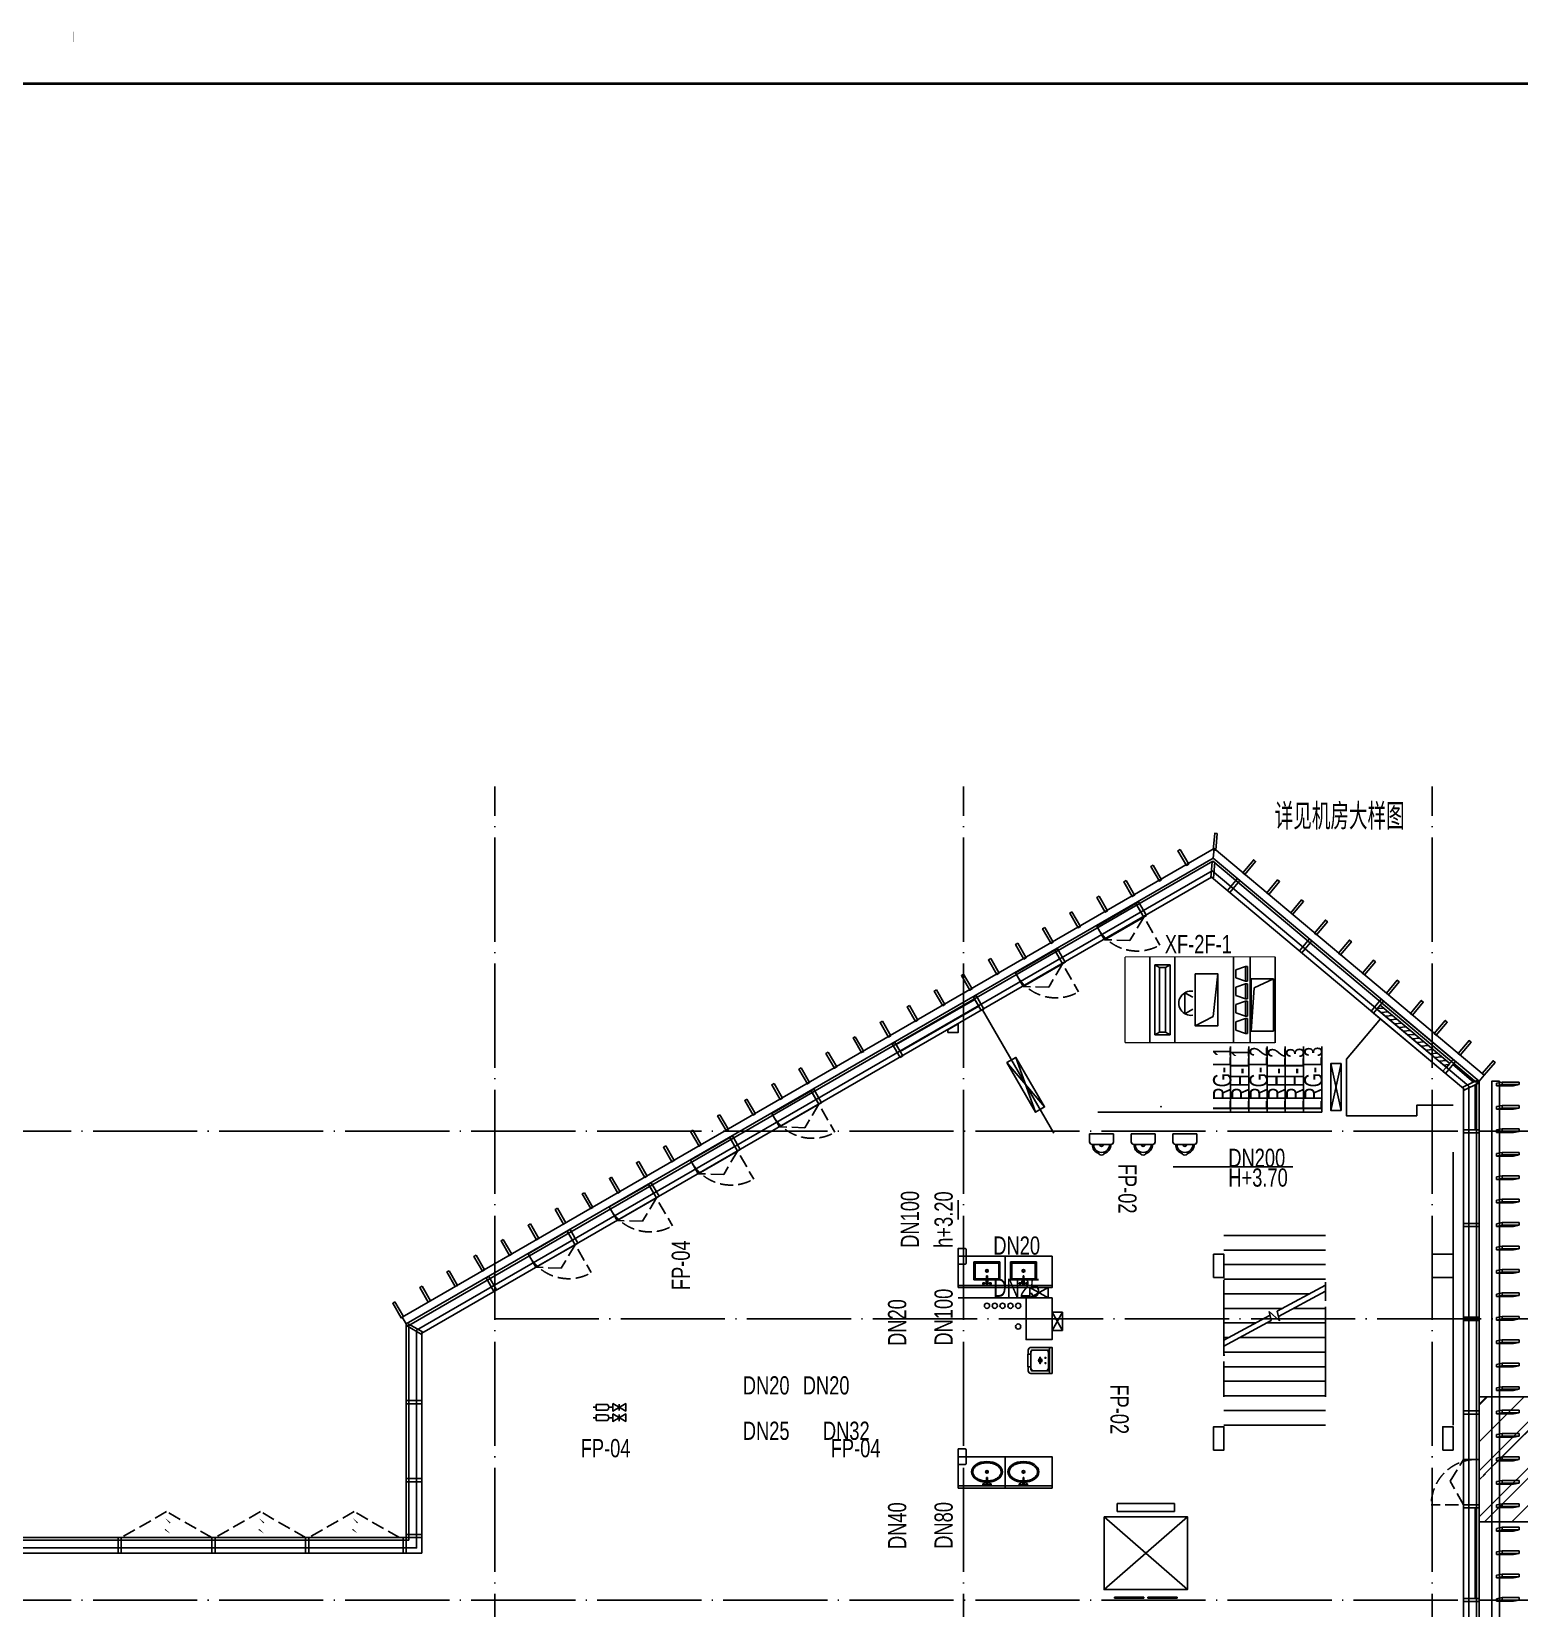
# Model space of a CAD drawing. Extents: x -777745 to 647905, y -207485 to 303235.
# Drawn here: x 478215 to 506781, y 71238 to 101517 of the extents above; entities that cross this region are included whole.
import ezdxf

# ---------------------------------------------------------------- set-up
doc = ezdxf.new("R2010")
doc.units = 0
doc.header["$LTSCALE"] = 1000
for name, pattern in [('13#楼幕墙$1$DASH', [0.35, 0.25, -0.1]), ('CENTER2', [1.125, 0.75, -0.125, 0.125, -0.125]), ('X-104 13#平面$0$DOTE', [2.4200000000000004, 2, -0.2, 0.02, -0.2])]:
    doc.linetypes.add(name, pattern=pattern)
doc.layers.get('0').update_dxf_attribs({"linetype": 'CONTINUOUS'})
for name, color, linetype in [('00-防烟分区', 4, 'CONTINUOUS'), ('13#楼幕墙$1$A-C_幕墙龙骨', 133, 'CONTINUOUS'), ('13#楼幕墙$1$A-C_玻璃幕墙', 140, 'CONTINUOUS'), ('13#楼幕墙$1$A-C_窗', 140, 'CONTINUOUS'), ('13#楼幕墙$1$A-TECH_结构', 21, 'CONTINUOUS'), ('13#楼幕墙$1$A-金属背板', 30, 'CONTINUOUS'), ('13#楼幕墙$1$D-铝板', 181, 'CONTINUOUS'), ('ACS_100', 2, 'CONTINUOUS'), ('ACS_空调机组', 2, 'CONTINUOUS'), ('DUCT-新风标注', 3, 'CONTINUOUS'), ('TEXT-空冷凝水', 7, 'CONTINUOUS'), ('VALVE-空冷热回水', 7, 'CONTINUOUS'), ('X-104 13#平面$0$A-C_玻璃幕墙', 140, 'CONTINUOUS'), ('X-104 13#平面$0$A-E_电梯', 171, 'CONTINUOUS'), ('X-104 13#平面$0$A-I_卫-洁具', 241, 'CONTINUOUS'), ('X-104 13#平面$0$A-SUR_保温', 222, 'CONTINUOUS'), ('X-104 13#平面$0$A-TECH_暖通', 6, 'CONTINUOUS'), ('X-104 13#平面$0$A-TECH_结构', 21, 'CONTINUOUS'), ('X-104 13#平面$0$A_AXIS-轴线', 36, 'X-104 13#平面$0$DOTE'), ('X-104 13#平面$0$A_STR-砌块墙', 121, 'CONTINUOUS'), ('X-104 13#平面$0$EH_玻璃', 156, 'CONTINUOUS'), ('X-104 13#平面$0$s-colu', 40, 'CONTINUOUS'), ('X-104 13#平面$0$VPIPE-中水', 122, 'X-104 13#平面$0$TG_Z'), ('X-104 13#平面$0$VPIPE-喷淋', 6, 'X-104 13#平面$0$TG_ZP'), ('X-104 13#平面$0$VPIPE-废水', 31, 'X-104 13#平面$0$TG_F'), ('X-104 13#平面$0$VPIPE-污水', 2, 'X-104 13#平面$0$TG_W'), ('X-104 13#平面$0$VPIPE-给水', 3, 'X-104 13#平面$0$TG_J'), ('X-104 13#平面$0$VPIPE-通气', 3, 'CONTINUOUS')]:
    doc.layers.add(name, color=color, linetype=linetype)
doc.styles.add('HZF', font='ROS', dxfattribs={"width": 0.75, "bigfont": 'JD'})
doc.styles.get("Standard").update_dxf_attribs({"font": 'ros.shx', "width": 0.8, "bigfont": 'jd.shx'})
doc.styles.add('X-104 13#平面$0$TG_LINETYPE', font='STXIHEI.TTF', dxfattribs={"width": 0.8, "height": 3})
doc.linetypes.add('X-104 13#平面$0$TG_F', pattern='A,2,-0.3,["F",X-104 13#平面$0$TG_LINETYPE,S=0.1,R=0,X=-0.23,Y=-0.15],0', length=2.3)
doc.linetypes.add('X-104 13#平面$0$TG_J', pattern='A,2,-0.3,["J",X-104 13#平面$0$TG_LINETYPE,S=0.1,R=0,X=-0.23,Y=-0.15],0', length=2.3)
doc.linetypes.add('X-104 13#平面$0$TG_W', pattern='A,2,-0.3,["W",X-104 13#平面$0$TG_LINETYPE,S=0.1,R=0,X=-0.28,Y=-0.15],0', length=2.3)
doc.linetypes.add('X-104 13#平面$0$TG_Z', pattern='A,2,-0.3,["Z",X-104 13#平面$0$TG_LINETYPE,S=0.1,R=0,X=-0.23,Y=-0.15],0', length=2.3)
doc.linetypes.add('X-104 13#平面$0$TG_ZP', pattern='A,5,-0.6,["ZP",X-104 13#平面$0$TG_LINETYPE,S=0.1,R=0,X=-0.52,Y=-0.15],0', length=5.6)

# ---------------------------------------------------------------- blocks, each defined once
blk = doc.blocks.new('图框-A1')
for points, const_width in [([(5.684341886080801e-13, 0), (841.0000000000002, 0), (841.0000000000002, 594), (5.684341886080801e-13, 594)], 0.05), ([(765.9999999999966, 584), (25.00000000000045, 584), (25.00000000000045, 10), (766.0000000000002, 10)], 0.5)]:
    blk.add_lwpolyline(points, close=True, dxfattribs=dict(const_width=const_width))
at = {"const_width": 0.05}
blk.add_lwpolyline([(420.5000000000005, 594), (420.5000000000005, 592)], dxfattribs=at)
blk = doc.blocks.new('X-104 13#平面$0$jhat')
for p, q in [((-395, -250.0000000000582), (-395, 249.9999999999418)), ((-395, 249.9999999999418), (-44.99999999994179, 249.9999999999418)), ((-219.9999999999418, 32.25599999987753), (-219.9999999999418, 5.03999999986263)), ((-124.8214514199644, 8.000000000058208), (11.68149024352897, 14.3899337601033)), ((-124.8214514199644, 7.999999999941792), (-124.8214514199644, -8.000000000058208)), ((-44.99999999994179, 249.9999999999418), (-44.99999999994179, 11.73657725605881)), ((11.68149024352897, 14.3899337601033), (11.68149024352897, -14.3899337601033)), ((-44.99999999994179, -250.0000000000582), (-395, -250.0000000000582)), ((-225.0399999999208, -1.164153218269348e-10), (-253.7679999999236, -1.164153218269348e-10)), ((-219.9999999999418, -5.040000000095461), (-219.9999999999418, -32.76000000012573)), ((-186.7359999999171, -1.164153218269348e-10), (-214.9599999999045, -1.164153218269348e-10)), ((-124.8214514199644, -8.000000000058208), (11.68149024352897, -14.3899337601033)), ((-44.99999999994179, -12.38077738613356), (-44.99999999994179, -250.0000000000582))]:
    blk.add_line(p, q)
at = {"color": 8}
blk.add_lwpolyline([(-69.99999999994179, -11.06304409715813), (-69.99999999994179, -225.0000000000582), (-370, -225.0000000000582), (-370, 224.9999999999418), (-69.99999999994179, 224.9999999999418), (-69.99999999994179, 10.56628493819153)], dxfattribs=at)
at = {"ltscale": 1000, "const_width": 0.8399999999999999}
blk.add_lwpolyline([(-219.5799999999581, 0.1399999998975545, 0.9999999999999999), (-220.4199999999255, 0.1399999998975545, 0.9999999999999999)], format="xyb", close=True, dxfattribs=at)
for points in [[(7.191454842337407, 81.35012003820157), (30, 81.35012003820157), (30, 51.35012003820157), (7.191454842337407, 51.35012003820157)], [(11.68149024352897, -21.35012003820157), (30, -21.35012003820157), (30, 21.35012003820157), (11.68149024352897, 21.35012003820157)], [(7.191454842337407, -81.35012003820157), (30, -81.35012003820157), (30, -51.35012003820157), (7.191454842337407, -51.35012003820157)]]:
    blk.add_lwpolyline(points, close=True)
blk.add_circle((-219.9999999999418, -1.164153218269348e-10), 25.2)
blk = doc.blocks.new('X-104 13#平面$0$A-toilet-F2$0$A-toilet-F3$0$xb')
for p, q in [((-228.5999999991618, 152.3999999994412), (-228.6000000010245, 9.313225746154785e-10)), ((-228.6000000010245, 9.313225746154785e-10), (228.6000000010245, -9.313225746154785e-10)), ((177.7999999998137, 203.2000000000698), (-177.7999999993481, 203.1999999994878)), ((228.6000000010245, -9.313225746154785e-10), (228.6000000005588, 152.3999999997905))]:
    blk.add_line(p, q)
for centre, radius, start, end in [((-6.349999998696148, 209.549999998766), 171.56755229355, 106.6068803142738, 182.1210963969083), ((-6.349999998696148, 209.549999998766), 146.16755229355, 87.87890362284142, 182.1210963969083), ((9.313225746154785e-10, 342.8999999993248), 63.50000000000001, 1.07073087239469, 178.9292691276053), ((6.350000001490116, 209.549999998766), 146.16755229355, 357.8789036030917, 92.12109637715858), ((6.350000001490116, 209.549999998766), 171.56755229355, 357.8789036030917, 73.39311968572625), ((-177.7999999993481, 152.3999999992084), 50.8, 90, 180), ((1.396983861923218e-09, 203.1999999987893), 38.1, 0, 180), ((177.8000000002794, 152.3999999997905), 50.8, 0, 90)]:
    blk.add_arc(centre, radius, start, end)
blk = doc.blocks.new('X-104 13#平面$0$2400x2100')
for p, q in [((650.0000000000728, 1849.999999999975), (650.0000000000728, 1700.000000000004)), ((1750.000000000007, 1849.999999999975), (650.0000000000728, 1849.999999999975)), ((1750.000000000007, 1700.000000000004), (1750.000000000007, 1849.999999999975)), ((400.0000000000364, 200.0000000000036), (2000.000000000036, 1600.000000000004)), ((400.0000000000364, 1600.000000000004), (2000.000000000036, 200.0000000000036)), ((650.0000000000728, 1700.000000000004), (1750.000000000007, 1700.000000000004))]:
    blk.add_line(p, q)
at = {"color": 0}
for p, q in [((600.0000000000364, 57.61848104284218), (600.0000000000364, 34.00902772785957)), ((1160.000000000618, 57.61848104284036), (600.0000000000364, 57.61848104284218)), ((1160.000000000618, 34.00902772785776), (600.0000000000364, 34.00902772785957)), ((1160.000000000618, 57.61848104284036), (1160.000000000618, 34.00902772785776)), ((1800.000000000036, 57.61848104284218), (1239.999999999454, 57.61848104284036)), ((1239.999999999454, 57.61848104284036), (1239.999999999454, 34.00902772785776)), ((1800.000000000036, 34.00902772785957), (1239.999999999454, 34.00902772785776)), ((1800.000000000036, 57.61848104284218), (1800.000000000036, 34.00902772785957))]:
    blk.add_line(p, q, dxfattribs=at)
blk.add_lwpolyline([(400.0000000000364, 1600.000000000004), (400.0000000000364, 200.0000000000036), (2000.000000000036, 200.0000000000036), (2000.000000000036, 1600.000000000004), (400.0000000000364, 1600.000000000004)], close=True)
blk = doc.blocks.new('13#楼幕墙$1$A$C2B4E24BF')
at = {"linetype": '13#楼幕墙$1$DASH'}
for points in [[(5.000000000021828, 50.00000000008004), (5.000000000021828, 920.0000000000509)], [(4.99999999969441, 300), (459.9999999998472, 556.983625253335), (874.9999999999854, 299.9999999999854)]]:
    blk.add_lwpolyline(points, dxfattribs=at)
blk.add_lwpolyline([(4.99999999969441, 7.275957614183426e-12), (875, -7.275957614183426e-12), (874.9999999999854, 299.9999999999854), (4.99999999969441, 299.9999999999927)], close=True)
blk.add_arc((5.000000000021828, 50.00000000005821), 869.9999999999782, 0, 90, dxfattribs=at)
blk = doc.blocks.new('13#楼幕墙$0$A$C62EA228A')
at = {"linetype": '13#楼幕墙$1$DASH'}
blk.add_lwpolyline([(10.00000000001455, -300.0000000000146), (-860, -796.5212315030949), (-1729.999999999985, -299.9999999999782)], dxfattribs=at)
at = {"layer": '13#楼幕墙$1$A-C_玻璃幕墙', "color": 1}
blk.add_lwpolyline([(-888.629784368859, -674.3626249181325, 0, 25.00000000000001, 0), (-792.3107997117913, -580.0067186209344, 0, 0, 0), (-890.495198409073, -456.4310357286467, 25.00000000000001, 0, 0), (-785.7256440597121, -374.3626249181507, 0, 0, 0)], format="xyseb", dxfattribs=at)
blk = doc.blocks.new('*U3602')
h = blk.add_hatch()
h.set_pattern_fill('ANSI31', color=256, scale=50)
h.set_pattern_definition([(45, (-56212.37598260483, 120006.798685315), (-56.1266007566822, 56.12660075668221), [])])
h.paths.add_polyline_path([(-1739.999999999972, 100), (-7.275957614183426e-12, 100), (-7.275957614183426e-12, 200.0000000000146), (-1739.999999999972, 200.0000000000146)])
for points in [[(-1739.999999999972, 0), (0, 0), (-7.275957614183426e-12, 300.0000000000146), (-1739.99999999998, 300.0000000000146)], [(-1739.999999999972, 100), (-7.275957614183426e-12, 100), (-7.275957614183426e-12, 200.0000000000146), (-1739.999999999972, 200.0000000000146)]]:
    blk.add_lwpolyline(points, close=True)
blk = doc.blocks.new('13#楼幕墙$1$llllei')
for p, q in [((325, 50), (0, 50)), ((0, 50), (0, 0)), ((0, 0), (325, 0)), ((325, 0), (325, 50))]:
    blk.add_line(p, q)
for points in [[(0, 50), (-105, 29)], [(-105, 29), (-105, -21)], [(0, 0), (-105, -21)], [(325, 0), (220, -21)], [(-105, -21), (220, -21)]]:
    blk.add_lwpolyline(points)
blk = doc.blocks.new('13#楼幕墙$1$eeeessew')
blk.add_lwpolyline([(49.99999999990541, -8.731149137020111e-11), (0, 2.91038304567337e-11), (6.257323548197746e-10, 325), (50.0000000006039, 324.9999999998399)], close=True)
blk = doc.blocks.new('13#楼幕墙$1$ccdididi')
blk.add_lwpolyline([(50.00000000001455, 324.9999999999491), (0, 324.9999999999345), (0, 0), (50, 0)], close=True)
blk = doc.blocks.new('13#楼幕墙$1$A$C7A413A1D')
blk.add_lwpolyline([(-70, -300.0000000000001), (-10, -300), (-10, 0), (-70, -1.13686837721616e-13)], close=True)
blk = doc.blocks.new('*U3609')
blk.add_lwpolyline([(1740.000000000158, 0), (0, 0), (0, 150), (1740.000000000158, 150)], close=True)
blk = doc.blocks.new('*U3604')
for points in [[(150.0005130732898, 150.2641038001748), (150.0005130732898, 200.2386218646861), (0.0005130732897669077, 200.2386218646861), (0.0005130732897669077, 0.2641038001238485), (150.0005130732898, 0.2641038001238485)], [(150.0005130732898, 0.2641038001747802), (200.0005130732898, 0.2641038001747802), (200.0005130732898, 150.2641038001748), (150.0005130732898, 150.2641038001748)]]:
    blk.add_lwpolyline(points)
blk = doc.blocks.new('13#楼幕墙')
at = {"layer": '13#楼幕墙$1$A-C_幕墙龙骨'}
for points in [[(53297.82995939969, 85268.0733222598), (53248.02328154563, 85272.46591160363), (53274.37881760857, 85571.30597872786), (53324.18549546263, 85566.91338938403)], [(38112.50880853619, 76548.2776694161), (38087.49119146366, 76504.9865752279), (37827.74462633444, 76655.0922776631), (37852.76224340698, 76698.3833718513)]]:
    blk.add_lwpolyline(points, close=True, dxfattribs=at)
at = {"layer": '13#楼幕墙$1$A-C_玻璃幕墙'}
for p, q in [((53293.20742207249, 85645.00747574437), (37799.99999999979, 76699.99999999991)), ((53287.88754627192, 85584.2010170999), (37849.99999999985, 76671.13248654053)), ((53271.92791887028, 85401.78164116651), (37999.99999999985, 76584.52994616209)), ((58199.99999999988, 81266.63817547553), (53271.92791887028, 85401.78164116651)), ((58349.99999999987, 81336.58432419883), (53287.88754627192, 85584.2010170999)), ((58399.99999999985, 81359.89970710652), (53293.20742207249, 85645.00747574437)), ((58199.99999999993, 61500.00000000006), (58199.99999999988, 81266.63817547553)), ((58349.99999999993, 61350.00000000006), (58349.99999999987, 81336.58432419877)), ((58399.99999999991, 61300.00000000006), (58399.99999999985, 81359.89970710652)), ((58789.99999999994, 80939.99999999997), (58789.99999999993, 81228.46194432724)), ((37799.99999999979, 76699.99999999991), (37799.99999999985, 72599.99999999991)), ((37849.99999999985, 76671.13248654053), (37849.99999999985, 72549.99999999991)), ((37999.99999999985, 76584.52994616209), (37999.99999999988, 72399.99999999991)), ((37999.99999999988, 72399.99999999991), (12439.8068321736, 72399.99999999997)), ((37849.99999999985, 72549.99999999991), (12484.9517080435, 72549.99999999997)), ((37799.99999999985, 72599.99999999991), (12500.00000000012, 72599.99999999997))]:
    blk.add_line(p, q, dxfattribs=at)
at = {"layer": '13#楼幕墙$1$A-TECH_结构'}
blk.add_lwpolyline([(4402.283722101345, 77599.99999999997), (-600.0000000001146, 77599.99999999997), (-600.0000000000582, 59999.99999999997), (21800.00000000001, 59999.99999999994), (21799.99999999999, 61599.99999999991), (58099.99999999993, 61600.00000000006), (58099.99999999987, 81220.00740966003), (53261.28816726917, 85280.16872387758), (38099.99999999985, 76526.79491924313), (38099.99999999985, 72299.99999999991), (12409.71024826031, 72299.99999999997), (4402.283722101213, 77600.00000000006)], dxfattribs=at)
at = {"layer": '13#楼幕墙$1$A-金属背板'}
for p, q in [((57892.41415264877, 81681.38222126303), (58292.9997948101, 81345.25095667056)), ((58319.99999999987, 81291.65339318424), (58319.99999999987, 80429.99999999997)), ((58319.99999999984, 73159.9723332603), (58319.99999999984, 71429.9723332602))]:
    blk.add_line(p, q, dxfattribs=at)
at = {"layer": '13#楼幕墙$1$D-铝板'}
for points in [[(37725.08619225933, 76829.9535375385), (53309.16704947412, 85827.42685167774), (53293.20742207248, 85645.00747574435), (37799.99999997837, 76700.00000003708)], [(58789.99999999993, 81359.89970710654), (58639.99999999992, 81359.89970710654), (58639.99999999992, 61199.99999999991), (58789.99999999993, 61049.99999999998), (58789.99999999993, 81359.89970710654)]]:
    blk.add_lwpolyline(points, close=True, dxfattribs=at)
blk.add_lwpolyline([(53309.16704947412, 85827.42685167774), (58496.4181414531, 81474.80637357416), (58399.99999999985, 81359.89970710654), (53293.20742207249, 85645.00747574437)], dxfattribs=at)
at = {"layer": '13#楼幕墙$1$A-C_幕墙龙骨'}
for p, rotation in [((53814.85706887575, 85207.2903444459), 319.9999999999213), ((51871.08256578998, 84808.6825363712), 29.95337307627282), ((50311.50494123541, 83909.95141251467), 29.95337307627282), ((55193.73706648988, 84050.27264701013), 319.9999999999213), ((48751.92731668084, 83011.22028865814), 29.95337307627282), ((56572.61706410401, 82893.25494957437), 319.9999999999213), ((47192.34969212627, 82112.4891648016), 29.95337307627282), ((57951.49706171814, 81736.23725213861), 319.9999999999213), ((45632.7720675717, 81213.75804094507), 29.95337307627282), ((58082.78676891589, 81256.11426047329), 115.488553916933), ((44073.19444301713, 80315.02691708854), 29.95337307627282), ((58099.99999999994, 80439.99999999997), 90), ((42513.61681846256, 79416.29579323201), 29.95337307627282), ((40954.03919390799, 78517.56466937548), 29.95337307627282), ((58099.99999999994, 78639.99999999997), 90), ((39394.46156935341, 77618.83354551895), 29.95337307627282), ((58099.99999999994, 76839.99999999997), 90), ((37799.99999999977, 75239.99999999991), 90), ((58099.99999999994, 75039.99999999997), 90), ((37799.99999999977, 73739.99999999991), 90), ((58099.99999999994, 73239.99999999997), 90), ((37799.99999999985, 72669.97451806448), 90), ((58099.99999999994, 71439.99999999997), 90)]:
    blk.add_blockref('13#楼幕墙$1$A$C7A413A1D', p, dxfattribs=dict(at, rotation=rotation))
for p in [(32339.99999999999, 72599.99999999991), (34140, 72599.99999999991), (35940.00000000001, 72599.99999999991), (37809.99999999977, 72599.99999999994)]:
    blk.add_blockref('13#楼幕墙$1$A$C7A413A1D', p, dxfattribs=at)
at = {"layer": '13#楼幕墙$1$A-C_幕墙龙骨', "xscale": -1}
blk.add_blockref('*U3604', (38000.00051307306, 72399.7358961998), dxfattribs=at)
at = {"layer": '13#楼幕墙$1$A-C_玻璃幕墙', "rotation": 29.95337307636578}
blk.add_blockref('*U3609', (47283.54438578213, 81934.20981133176), dxfattribs=at)
at = {"layer": '13#楼幕墙$1$A-C_窗'}
for name, p, rotation in [('13#楼幕墙$1$A$C2B4E24BF', (51814.76448493957, 84776.22835683502), 209.9533730763658), ('13#楼幕墙$1$A$C2B4E24BF', (50255.18686035478, 83877.49723303036), 209.9533730763658), ('*U3602', (56564.95716380962, 82899.68347414823), 140.0000000000023), ('13#楼幕墙$1$A$C2B4E24BF', (45576.45398669106, 81181.30386146076), 209.9533730763658), ('13#楼幕墙$1$A$C2B4E24BF', (44016.87636213504, 80282.57273760677), 209.9533730763658), ('13#楼幕墙$1$A$C2B4E24BF', (42457.29873757898, 79383.84161375283), 209.9533730763658), ('13#楼幕墙$1$A$C2B4E24BF', (40897.7211130215, 78485.11048990139), 209.9533730763658), ('13#楼幕墙$1$A$C2B4E24BF', (58400.00000000004, 73225.00000000028), 90)]:
    blk.add_blockref(name, p, dxfattribs=dict(at, rotation=rotation))
at = {"layer": '13#楼幕墙$1$A-C_窗', "xscale": -1, "rotation": 180}
for p in [(34059.99999999991, 72299.99999999991), (35859.99999999991, 72299.99999999991), (37659.99999999991, 72299.99999999985)]:
    blk.add_blockref('13#楼幕墙$0$A$C62EA228A', p, dxfattribs=at)
at = {"layer": '13#楼幕墙$1$D-铝板'}
for name, p, rotation in [('13#楼幕墙$1$ccdididi', (53294.49272793058, 85800.11936935515), 354.9766865497638), ('13#楼幕墙$1$ccdididi', (52779.58864093496, 85505.34724155464), 29.95337307636523), ('13#楼幕墙$1$ccdididi', (52259.72943275009, 85205.77020026911), 29.95337307636523), ('13#楼幕墙$1$eeeessew', (53861.48286566273, 85363.97885402036), 320.000000000001), ('13#楼幕墙$1$ccdididi', (51739.87022456521, 84906.19315898357), 29.95337307636523), ('13#楼幕墙$1$eeeessew', (54321.10953153411, 84978.30628820842), 320.000000000001), ('13#楼幕墙$1$ccdididi', (51220.01101638033, 84606.61611769804), 29.95337307636523), ('13#楼幕墙$1$eeeessew', (54780.73619740549, 84592.63372239648), 320.000000000001), ('13#楼幕墙$1$ccdididi', (50700.15180819546, 84307.0390764125), 29.95337307636523), ('13#楼幕墙$1$ccdididi', (50180.29260001058, 84007.46203512697), 29.95337307636523), ('13#楼幕墙$1$eeeessew', (55240.36286327687, 84206.96115658454), 320.000000000001), ('13#楼幕墙$1$ccdididi', (49660.4333918257, 83707.88499384144), 29.95337307636523), ('13#楼幕墙$1$eeeessew', (55699.98952914825, 83821.2885907726), 320.000000000001), ('13#楼幕墙$1$ccdididi', (49140.57418364083, 83408.3079525559), 29.95337307636523), ('13#楼幕墙$1$eeeessew', (56159.61619501963, 83435.61602496066), 320.000000000001), ('13#楼幕墙$1$ccdididi', (48620.71497545595, 83108.73091127037), 29.95337307636523), ('13#楼幕墙$1$eeeessew', (56619.242860891, 83049.94345914872), 320.000000000001), ('13#楼幕墙$1$ccdididi', (48100.85576727107, 82809.15386998483), 29.95337307636523), ('13#楼幕墙$1$ccdididi', (47580.9965590862, 82509.5768286993), 29.95337307636523), ('13#楼幕墙$1$eeeessew', (57078.86952676238, 82664.27089333678), 320.000000000001), ('13#楼幕墙$1$ccdididi', (47061.13735090132, 82209.99978741376), 29.95337307636523), ('13#楼幕墙$1$eeeessew', (57538.49619263376, 82278.59832752484), 320.000000000001), ('13#楼幕墙$1$ccdididi', (46541.27814271644, 81910.42274612823), 29.95337307636523), ('13#楼幕墙$1$eeeessew', (57998.12285850514, 81892.9257617129), 320.000000000001), ('13#楼幕墙$1$ccdididi', (46021.41893453157, 81610.8457048427), 29.95337307636523), ('13#楼幕墙$1$eeeessew', (58458.11591929702, 81506.94575405872), 320.000000000001), ('13#楼幕墙$1$ccdididi', (45501.55972634669, 81311.26866355716), 29.95337307636523), ('13#楼幕墙$1$ccdididi', (44981.70051816182, 81011.69162227162), 29.95337307636523), ('13#楼幕墙$1$ccdididi', (44461.84130997694, 80712.11458098609), 29.95337307636523), ('13#楼幕墙$1$ccdididi', (43941.98210179206, 80412.53753970056), 29.95337307636523), ('13#楼幕墙$1$ccdididi', (43422.12289360719, 80112.96049841502), 29.95337307636523), ('13#楼幕墙$1$ccdididi', (42902.26368542231, 79813.38345712949), 29.95337307636523), ('13#楼幕墙$1$ccdididi', (42382.40447723743, 79513.80641584395), 29.95337307636523), ('13#楼幕墙$1$ccdididi', (41862.54526905256, 79214.22937455842), 29.95337307636523), ('13#楼幕墙$1$ccdididi', (41342.68606086768, 78914.65233327288), 29.95337307636523), ('13#楼幕墙$1$ccdididi', (40822.8268526828, 78615.07529198735), 29.95337307636523), ('13#楼幕墙$1$ccdididi', (40302.96764449793, 78315.49825070181), 29.95337307636523), ('13#楼幕墙$1$ccdididi', (39783.10843631305, 78015.92120941628), 29.95337307636523), ('13#楼幕墙$1$ccdididi', (39263.24922812817, 77716.34416813074), 29.95337307636523), ('13#楼幕墙$1$ccdididi', (38743.3900199433, 77416.76712684521), 29.95337307636523), ('13#楼幕墙$1$ccdididi', (38223.53081175842, 77117.19008555968), 29.95337307636523), ('13#楼幕墙$1$ccdididi', (37703.67160357354, 76817.61304427414), 29.95337307636523)]:
    blk.add_blockref(name, p, dxfattribs=dict(at, rotation=rotation))
for p in [(58839.99999999993, 81295.99999999997), (58839.99999999993, 80845.99999999997), (58839.99999999993, 80395.99999999997), (58839.99999999993, 79945.99999999997), (58839.99999999993, 79495.99999999997), (58839.99999999993, 79045.99999999997), (58839.99999999993, 78595.99999999997), (58839.99999999993, 78145.99999999997), (58839.99999999993, 77695.99999999997), (58839.99999999993, 77245.99999999997), (58839.99999999993, 76795.99999999997), (58839.99999999993, 76345.99999999997), (58839.99999999993, 75895.99999999997), (58839.99999999993, 75445.99999999997), (58839.99999999993, 74995.99999999997), (58839.99999999993, 74545.99999999997), (58839.99999999993, 74095.99999999997), (58839.99999999993, 73645.99999999997), (58839.99999999993, 73195.99999999997), (58839.99999999993, 72745.99999999997), (58839.99999999993, 72295.99999999997), (58839.99999999993, 71845.99999999997), (58839.99999999993, 71395.99999999997)]:
    blk.add_blockref('13#楼幕墙$1$llllei', p, dxfattribs=at)
blk = doc.blocks.new('X-104 13#平面$0$轴网')
at = {"layer": 'X-104 13#平面$0$A_AXIS-轴线', "linetype": 'X-104 13#平面$0$DOTE'}
for p, q in [((39500, -7400.98603368341), (39500, 24620.25062679139)), ((48500, -7400.98603368341), (48500, 24620.25062679139)), ((57500, -7400.98603368341), (57500, 24620.25062679139)), ((60408.42140219617, 18000), (-2925.01551574981, 18000)), ((60408.42140219617, 9000), (-2925.01551574981, 9000))]:
    blk.add_line(p, q, dxfattribs=at)
blk = doc.blocks.new('X-104 13#平面$0$meae')
for p, q in [((-215.039999999979, 0), (-243.7679999999818, 0)), ((-210, 5.039999999979045), (-210, 32.76000000000931)), ((-176.7359999999753, 0), (-204.9599999999627, 0)), ((-99.54815868195146, 8), (21.68149024352897, 14.3899337600451)), ((-99.54815868195146, -7.999999999941792), (-99.54815868195146, 8)), ((21.68149024352897, -14.3899337601033), (21.68149024352897, 14.3899337600451)), ((-210, -32.25599999999395), (-210, -5.039999999979045)), ((-99.54815868195146, -8.000000000058208), (21.68149024352897, -14.3899337601033))]:
    blk.add_line(p, q)
at = {"const_width": 0.8399999999999999}
blk.add_lwpolyline([(-209.5800000000163, -0.1400000000139698, -0.9999999999999999), (-210.4199999999837, -0.1400000000139698, -0.9999999999999999)], format="xyb", close=True, dxfattribs=at)
for points in [[(17.19145484233741, 81.35012003820157), (40, 81.35012003820157), (39.99999999994179, 51.35012003820157), (17.1914548422792, 51.35012003820157)], [(21.68149024352897, 21.35012003820157), (40, 21.35012003820157), (40, -21.35012003820157), (21.68149024352897, -21.35012003820157)], [(17.19145484233741, -81.35012003820157), (40, -81.35012003820157), (39.99999999994179, -51.35012003820157), (17.1914548422792, -51.35012003820157)]]:
    blk.add_lwpolyline(points, close=True)
blk.add_circle((-210, 0), 25.2)
blk.add_ellipse((-210, 0), major_axis=(0, -296.8388870928175), ratio=0.6737661697857759)
at = {"color": 8}
blk.add_open_spline([(-210, -271.838887092832), (-201.6286662275088, -271.838887092832), (-193.2556980797672, -270.8834744876949), (-176.5567826171755, -267.0318226981908), (-168.2292954665609, -264.1331208487391), (-151.7464247078751, -256.3412992825033), (-143.592075161112, -251.4461166422116), (-127.6688291439204, -239.6628589069005), (-119.9016611408442, -232.7743547918508), (-105.0053654383519, -217.100718463771), (-97.87740360945463, -208.3160983382841), (-84.50442564953119, -189.0367220979533), (-78.25994529254967, -178.5426552897552), (-66.86596525227651, -156.1005802754662), (-61.71665413689334, -144.1531549534993), (-52.68240508378949, -119.1104159536771), (-48.79751711455174, -106.0155586157343), (-42.41598126577446, -79.01830609660828), (-39.91934085072717, -65.11628590768669), (-36.39207964838715, -36.86706837144447), (-35.3614577781409, -22.5202054088586), (-34.79793056182098, 6.244822261855006), (-35.26502483320655, 20.66266644134885), (-37.68259151588427, 49.19399507466005), (-39.63306519814068, 63.30715293157846), (-44.95700291811954, 90.86129060061648), (-48.33046480413759, 104.3019146881416), (-56.39392556494568, 130.1611448710319), (-61.0838973345235, 142.5793309712317), (-71.62818411248736, 166.0733063118532), (-77.48238030000357, 177.1485642623738), (-90.15903716551838, 197.6798496269621), (-96.98112566315103, 207.1352148510632), (-111.3602107425686, 224.2113378457143), (-118.9163064261083, 231.8314545630128), (-134.510733252624, 245.1036245926516), (-142.547481424408, 250.7556368449004), (-158.868371842138, 260.0530890176306), (-167.1509793659789, 263.6999722997425), (-183.7976203592261, 269.0257272459567), (-192.162095878215, 270.7072330619558), (-208.8995512870024, 272.153067119536), (-217.2755150526064, 271.9185741905239), (-234.0031495776493, 269.526916392555), (-242.3573442720808, 267.3679324407713), (-258.9526960913208, 261.0731867576833), (-267.1936322519905, 256.9349128940958), (-283.3781850557425, 246.65468100406), (-291.3201072766096, 240.5117016318836), (-306.6623222918133, 226.2813428560039), (-314.0611830068519, 218.1942343084957), (-328.0653621423407, 200.2301868745126), (-334.6699371464783, 190.353927289194), (-346.859358667396, 169.044026111078), (-352.4439172392595, 157.6110181525), (-362.4072642970132, 133.476927122334), (-366.7859668953461, 120.7763437553076), (-374.1964356524404, 94.43610308453208), (-377.2281845823745, 80.79684587812517), (-381.8495765395346, 52.93462008907227), (-383.4392193020904, 38.71199739631265), (-385.1273327118251, 10.0537408667733), (-385.225804392132, -4.381569712015335), (-383.9285565786413, -33.08909023553133), (-382.5328362500295, -47.36097819061251), (-378.2902226594742, -75.36972922243876), (-375.4433290168527, -89.10625087702647), (-368.3874579074909, -115.6863969620317), (-364.1784936326439, -128.529630749661), (-354.5335200406262, -152.9902308470919), (-349.097582319926, -164.6071133053629), (-337.1786070214584, -186.3198765731067), (-330.6958189697471, -196.415140855941), (-316.9037533847149, -214.843760280055), (-309.5951420506462, -223.1764269854757), (-294.4000191528467, -237.9131964488188), (-286.5148495539906, -244.3169298697612), (-270.41386736813, -255.1213227973203), (-262.1997869724291, -259.5227866767091), (-245.6385630253353, -266.3373192788567), (-237.2919559226721, -268.7527736420161), (-222.6272707111784, -271.2949484957498), (-216.3134306632564, -271.838887092832), (-210, -271.838887092832)], degree=3, knots=[0, 0, 0, 0, 0.1541728099079682, 0.1541728099079682, 0.3083456198159364, 0.3083456198159364, 0.4625184297239047, 0.4625184297239047, 0.6166912396318729, 0.6166912396318729, 0.7708640495398411, 0.7708640495398411, 0.9250368594478093, 0.9250368594478093, 1.079209669355778, 1.079209669355778, 1.233382479263746, 1.233382479263746, 1.387555289171714, 1.387555289171714, 1.541728099079682, 1.541728099079682, 1.69590090898765, 1.69590090898765, 1.850073718895619, 1.850073718895619, 2.004246528803587, 2.004246528803587, 2.158419338711555, 2.158419338711555, 2.312592148619523, 2.312592148619523, 2.466764958527492, 2.466764958527492, 2.62093776843546, 2.62093776843546, 2.775110578343428, 2.775110578343428, 2.929283388251396, 2.929283388251396, 3.083456198159364, 3.083456198159364, 3.237629008067333, 3.237629008067333, 3.391801817975301, 3.391801817975301, 3.545974627883269, 3.545974627883269, 3.700147437791237, 3.700147437791237, 3.854320247699206, 3.854320247699206, 4.008493057607174, 4.008493057607174, 4.162665867515142, 4.162665867515142, 4.31683867742311, 4.31683867742311, 4.471011487331078, 4.471011487331078, 4.625184297239047, 4.625184297239047, 4.779357107147015, 4.779357107147015, 4.933529917054983, 4.933529917054983, 5.087702726962951, 5.087702726962951, 5.24187553687092, 5.24187553687092, 5.396048346778888, 5.396048346778888, 5.550221156686856, 5.550221156686856, 5.704393966594824, 5.704393966594824, 5.858566776502792, 5.858566776502792, 6.012739586410761, 6.012739586410761, 6.166912396318729, 6.166912396318729, 6.283185307179586, 6.283185307179586, 6.283185307179586, 6.283185307179586], dxfattribs=at)
blk = doc.blocks.new('*U3560')
blk.add_lwpolyline([(200.000000000211, 0), (200.000000000211, 900.0000000002182), (0, 900.0000000002182), (0, 0), (200.000000000211, 0), (0, 900.0000000002182), (0, 0), (200.000000000211, 900.0000000002182)])
blk = doc.blocks.new('X-104 13#平面$0$hgfd')
at = {"color": 8}
for p, q in [((-38.49999971458601, 228.000000048185), (38.50000028541399, 227.9999999518077)), ((3.335953806526959e-07, 266.5000000000036), (2.372253220528364e-07, 189.5000000000036))]:
    blk.add_line(p, q, dxfattribs=at)
for points in [[(250, -3.504792402964085e-07), (-249.9999999999927, 3.504792402964085e-07), (-249.9999994917889, 406.0000003504792, -0.4142135623732199), (-199.9999994292011, 456.0000002878987), (-119.9999994292084, 456.0000001877597), (-119.9999994166865, 466.000000187767), (120.0000005833208, 465.9999998122548), (120.0000005708062, 455.9999998122548), (200.000000570777, 455.9999997121158, -0.414213562372991), (250.0000005081893, 405.9999996495353)], [(175.000000062566, 49.99999974339516), (-174.9999999374049, 50.00000025659756, -0.4142135623730927), (-199.9999999061183, 75.00000028789145), (-199.9999995230974, 381.0000002878987, -0.414213562373095), (-174.9999994917962, 406.0000002565976), (175.0000005082111, 405.9999997434024, -0.4142135623731322), (200.0000004769245, 380.9999997121085), (200.0000000938744, 74.99999971210127, -0.4142135623730573)], [(250, -3.504792402964085e-07), (-249.9999999999927, 3.504792402964085e-07), (-249.9999999686988, 25.00000035048652, -0.4142135623730971), (-224.9999999373977, 50.00000031918535), (225.0000000625878, 49.99999968082193, -0.4142135623730932), (250.0000000313012, 24.99999964952804)]]:
    blk.add_lwpolyline(points, format="xyb", close=True)
blk.add_lwpolyline([(120.0000005708062, 455.9999998122548), (200.000000570777, 455.9999997121158, -0.414213562373095), (250.0000005081893, 405.9999996495353), (250, -3.504792402964085e-07), (-249.9999999999927, 3.504792402964085e-07), (-249.9999994917889, 406.0000003504792, -0.4142135623730929), (-199.9999994292011, 456.0000002878987), (-119.9999994292084, 456.0000001877597)], format="xyb")
blk.add_lwpolyline([(150.0000000876389, 69.99999977469633), (-149.9999999123756, 70.00000022531094, -0.4142135623730976), (-199.9999998497879, 120.0000002878915), (-199.9999995543913, 356.0000002878842, -0.414213562373095), (-149.9999994918035, 406.0000002253037), (150.0000005081965, 405.9999997746963, -0.414213562373095), (200.0000004456087, 355.9999997121085), (200.0000001502194, 119.9999997121231, -0.4142135623731096)], format="xyb", close=True, dxfattribs=at)
blk.add_lwpolyline([(120.0000005082184, 405.9999998122476), (-119.9999994917889, 406.0000001877524), (-119.9999994166865, 466.000000187767), (120.0000005833208, 465.9999998122548)], close=True)
for centre, radius in [((-49.99999971457146, 228.0000000625914), 10), ((-49.99999983975431, 128.0000000625841), 10), ((2.854139893315732e-07, 228.0000000000036), 35), ((50.00000028542127, 227.9999999374159), 10), ((50.00000016025297, 127.9999999374159), 10)]:
    blk.add_circle(centre, radius)
blk.add_circle((2.854139893315732e-07, 228.0000000000036), 25, dxfattribs=at)
blk = doc.blocks.new('X-104 13#平面$0$A$C01FB6D00')
at = {"layer": 'X-104 13#平面$0$VPIPE-中水', "linetype": 'Continuous'}
blk.add_circle((600.0000000065556, 599.9999999996217), 50, dxfattribs=at)
at = {"layer": 'X-104 13#平面$0$VPIPE-喷淋', "linetype": 'Continuous'}
blk.add_circle((1050.000000006556, 199.9999999996217), 50, dxfattribs=at)
at = {"layer": 'X-104 13#平面$0$VPIPE-废水', "linetype": 'Continuous'}
blk.add_circle((750.0000000065556, 599.9999999996217), 50, dxfattribs=at)
at = {"layer": 'X-104 13#平面$0$VPIPE-污水', "linetype": 'Continuous'}
blk.add_circle((1050.000000006556, 599.9999999996217), 50, dxfattribs=at)
at = {"layer": 'X-104 13#平面$0$VPIPE-给水', "linetype": 'Continuous'}
blk.add_circle((450.0000000065556, 599.9999999996217), 50, dxfattribs=at)
at = {"layer": 'X-104 13#平面$0$VPIPE-通气', "linetype": 'Continuous'}
blk.add_circle((900.0000000065556, 599.9999999996217), 50, dxfattribs=at)
blk = doc.blocks.new('*U3559')
blk.add_lwpolyline([(200.0000000002051, 0), (200.0000000002051, 1100.000000000238), (0, 1100.000000000238), (0, 0), (200.0000000002051, 0), (0, 1100.000000000238), (0, 0), (200.0000000002051, 1100.000000000238)])
blk = doc.blocks.new('*U3561')
blk.add_lwpolyline([(200.000000000211, 0), (200.000000000211, 350.0000000002182), (0, 350.0000000002182), (0, 0), (200.000000000211, 0), (0, 350.0000000002182), (0, 0), (200.000000000211, 350.0000000002182)])
blk = doc.blocks.new('X-104 13#平面')
at = {"layer": 'X-104 13#平面$0$EH_玻璃'}
h = blk.add_hatch(dxfattribs=at)
h.set_pattern_fill('AR-RROOF', color=256, scale=600, angle=44.99999999999999)
h.set_pattern_definition([(44.99999999999999, (0, 0), (646.5784407169793, 1724.209175245277), [11430, -1524, 3810, -762]), (44.99999999999999, (447.2167548292441, 986.0321220933929), (-1255.439805725468, 177.8090711971695), [2286, -251.46, 4572, -571.5]), (44.99999999999999, (-188.585378542452, 727.4007458066014), (2440.833613706597, 3162.846205840555), [6096, -1066.8, 3048, -762])])
h.paths.add_polyline_path([(59999.99999999994, 75300.00000000001), (58399.99999999995, 75300.00000000001), (58399.99999999995, 72900.00000000001), (59999.99999999994, 72900.00000000001)])
at = {"color": 1}
for p, q in [((48400.00000000656, 77399.99999999977), (50200.00000000664, 77399.99999999977)), ((48400.00000000656, 77199.99999999977), (50200.00000000664, 77199.99999999977))]:
    blk.add_line(p, q, dxfattribs=at)
blk.add_lwpolyline([(48867.05855677749, 82731.31888181315), (50231.81776327759, 80363.03779655472)])
blk.add_lwpolyline([(48400.00000000652, 78705.14176293614), (48400.00000000652, 79076.59228368202)], dxfattribs=at)
for points in [[(49700.00000000668, 77199.99999999914), (50200.00000000647, 77199.99999999914), (50200.00000000647, 76399.99999999914), (49700.00000000668, 76399.99999999914)], [(49700.00000000668, 77199.99999999914), (50200.0000000067, 77199.99999999914), (50200.0000000067, 76399.99999999926), (49700.00000000668, 76399.99999999926)]]:
    blk.add_lwpolyline(points, close=True)
at = {"layer": 'X-104 13#平面$0$A-C_玻璃幕墙'}
blk.add_lwpolyline([(59999.99999999994, 75300.00000000001), (58399.99999999995, 75300.00000000001), (58399.99999999995, 72900.00000000001), (59999.99999999994, 72900.00000000001)], close=True, dxfattribs=at)
at = {"layer": 'X-104 13#平面$0$A-E_电梯'}
for p, q in [((57900.00123364184, 79999.99999999968), (57900.0012336419, 74760.00000000003)), ((53500.00000000653, 78400.00000000001), (55450.0000000065, 78400)), ((53500.00000000653, 78120.00000000001), (55450.00000000625, 78120.00000000001)), ((53500.0000000064, 77840.00000000003), (55450.00000000612, 77840.00000000003)), ((53500.00000000627, 77560.00000000004), (55450.00000000599, 77560.00000000004)), ((53500.00000000639, 76090.80825377055), (53500.00000000653, 77540)), ((53500.00000000614, 77280.00000000006), (55148.20424931412, 77280.00000000006)), ((54524.55276515113, 76943.54549050934), (55450.00000000638, 77442.81616230238)), ((54548.45097753345, 76842.81395055194), (55450.0000000064, 77329.19174622912)), ((55450.00000000618, 77142.81616230203), (55450.0000000065, 77499.99999999999)), ((53500.00000000601, 77000.00000000007), (54629.19674416896, 77000.00000000009)), ((54407.88382446497, 76766.97920352229), (54366.69488470334, 76940.59157523689)), ((54366.69488470334, 76940.59157523689), (54567.66513707281, 76761.82580597485)), ((54567.66513707281, 76761.82580597485), (54524.55276515113, 76943.54549050934)), ((54839.8107609896, 77000.0000000001), (55450.00000000622, 76999.99999999999)), ((55450.0000000065, 75300), (55450.00000000616, 77029.19174622897)), ((53500.00000000639, 76390.80825377075), (54383.98561208264, 76867.71074347968)), ((53500.00000000639, 76277.18383769746), (54407.88382446497, 76766.97920352229)), ((54110.18923902382, 76720.00000000012), (53500.00000000652, 76720.00000000012)), ((54320.80325584421, 76720.00000000012), (55450.00000000629, 76719.99999999999)), ((53591.18173387873, 76440.00000000016), (53500.00000000652, 76440.00000000016)), ((53801.79575069911, 76440.00000000015), (55450.00000000634, 76440)), ((53500.00000000653, 76160), (55450.0000000064, 76160.00000000025)), ((53500.00000000653, 76100), (53517.03780457204, 76100.00000000004)), ((55450.00000000653, 76159.99999999968), (55450.00000000653, 75300)), ((53500.00000000653, 75300), (53500.00000000638, 75977.1838376976)), ((53500.00000000653, 75880), (55450.00000000653, 75880)), ((53500.00000000653, 75600), (55450.00000000653, 75600)), ((53500.00000000653, 75320), (55450.0000000064, 75320.00000000025)), ((53500.00000000653, 75040), (55450.00000000653, 75040)), ((53500.00000000653, 74760), (55450.00000000653, 74760))]:
    blk.add_line(p, q, dxfattribs=at)
blk.add_lwpolyline([(57900.00123364748, 79999.99999999968), (57900.00123363625, 76140)], dxfattribs=at)
at = {"layer": 'X-104 13#平面$0$A-I_卫-洁具', "ltscale": 0.1}
for p, q in [((49300.00000000654, 77399.99999999965), (49300.00000000654, 77999.99999999985)), ((49300.00000000648, 74149.99999999972), (49300.00000000648, 73549.99999999972))]:
    blk.add_line(p, q, dxfattribs=at)
for points in [[(48400.0000000065, 77849.99999999983), (48400.0000000065, 78149.99999999983), (48530.0000000065, 78149.99999999983, -0.414213562373095), (48550.0000000065, 78129.99999999983), (48550.0000000065, 77869.99999999983, -0.414213562373095), (48530.0000000065, 77849.99999999983)], [(48400.00000000639, 73999.99999999967), (48400.00000000639, 74299.99999999967), (48530.00000000639, 74299.99999999967, -0.414213562373095), (48550.00000000639, 74279.99999999967), (48550.00000000639, 74019.99999999967, -0.414213562373095), (48530.00000000639, 73999.99999999967)]]:
    blk.add_lwpolyline(points, format="xyb", close=True, dxfattribs=at)
for points in [[(48400.0000000065, 77399.99999999983), (50200.00000000642, 77399.99999999978), (50200.00000000659, 77999.9999999999), (48400.0000000065, 77999.99999999983)], [(48400.0000000065, 77399.99999999983), (50200.00000000673, 77399.99999999948), (50200.00000000673, 77439.99999999948), (48400.0000000065, 77439.99999999983)], [(48400.00000000639, 73549.99999999967), (50200.0000000064, 73549.99999999967), (50200.00000000658, 74149.99999999978), (48400.00000000639, 74149.99999999967)], [(48400.00000000681, 73549.99999999949), (50200.00000000704, 73549.99999999914), (50200.00000000704, 73589.99999999914), (48400.00000000681, 73589.99999999949)]]:
    blk.add_lwpolyline(points, close=True, dxfattribs=at)
at = {"layer": 'X-104 13#平面$0$A-SUR_保温'}
blk.add_lwpolyline([(57900.00000000652, 80899.99999999968), (57200.00000000652, 80899.99999999968), (57200.00000000652, 80699.99999999968), (55850.00000000639, 80699.99999999939), (55850.00000000661, 81783.15765506892), (56502.34789209679, 82560.59559908921)], dxfattribs=at)
at = {"layer": 'X-104 13#平面$0$A-TECH_结构'}
blk.add_lwpolyline([(58099.99999999994, 61600), (58099.99999999987, 81220.00740966003), (53261.28816726917, 85280.16872387758), (38099.99999999985, 76526.79491924313), (38099.99999999994, 72300), (12409.71024826038, 72299.99999999993), (4402.283722101213, 77600.00000000006), (-600.0000000000628, 77600), (-600.0000000000618, 60000), (21799.99999999995, 60000), (21799.99999999994, 61600)], close=True, dxfattribs=at)
at = {"layer": 'X-104 13#平面$0$A_AXIS-轴线', "linetype": 'X-104 13#平面$0$DOTE'}
blk.add_line((39500, 76800.00000000007), (60408.42140219617, 76800.00000000009), dxfattribs=at)
at = {"layer": 'X-104 13#平面$0$A_STR-砌块墙'}
blk.add_lwpolyline([(48400.00000000652, 82462.16904589885), (48200.00000000652, 82346.91590175184), (48200.00000000652, 82300), (48400.00000000652, 82300), (48400.00000000652, 82462.16904589885)], dxfattribs=at)
at = {"layer": 'X-104 13#平面$0$s-colu'}
for points in [[(53300.00000000061, 77590.00000133569), (53300.00000000061, 78040.00000133569), (53500.00000000061, 78040.00000133569), (53500.00000000061, 77590.00000133569)], [(57500.00123364187, 78040.00000133569), (57900.00123364187, 78040.00000133569), (57900.00123364187, 77590.00000133569), (57500.00123364187, 77590.00000133569)], [(53300.22325668504, 74278.00713368616), (53300.22325668504, 74728.00713368616), (53500.22325668504, 74728.00713368616), (53500.22325668504, 74278.00713368616)], [(57700.00123364344, 74278.00713368616), (57700.00123364344, 74728.00713368616), (57900.00123364344, 74728.00713368616), (57900.00123364344, 74278.00713368616)]]:
    blk.add_lwpolyline(points, close=True, dxfattribs=at)
at = {"xscale": 100, "yscale": 100, "zscale": 100}
blk.add_blockref('图框-A1', (-10634.52120541848, 42114.76699672837), dxfattribs=at)
for name, p in [('X-104 13#平面$0$轴网', (0, 62400)), ('X-104 13#平面$0$A$C01FB6D00', (48500, 76450.00000000007))]:
    blk.add_blockref(name, p)
at = {"layer": 'X-104 13#平面$0$A-E_电梯'}
blk.add_blockref('X-104 13#平面$0$2400x2100', (50800.00000000647, 71399.9999999997), dxfattribs=at)
at = {"layer": 'X-104 13#平面$0$A-I_卫-洁具', "ltscale": 0.1}
for name, p, rotation in [('X-104 13#平面$0$A-toilet-F2$0$A-toilet-F3$0$xb', (51150.00000000652, 80350.00000001118), 180), ('X-104 13#平面$0$A-toilet-F2$0$A-toilet-F3$0$xb', (51950.00000000652, 80349.99999999987), 180), ('X-104 13#平面$0$A-toilet-F2$0$A-toilet-F3$0$xb', (52750.00000000652, 80350.00000001118), 180), ('X-104 13#平面$0$jhat', (48950.00000000654, 77499.99999999997), 270), ('X-104 13#平面$0$jhat', (49650.00000000654, 77500.00000000003), 270), ('X-104 13#平面$0$hgfd', (50199.99999962845, 76000), 89.9999999936968), ('X-104 13#平面$0$meae', (48950.00000000642, 73649.99999999984), 270), ('X-104 13#平面$0$meae', (49650.00000000642, 73649.99999999984), 270)]:
    blk.add_blockref(name, p, dxfattribs=dict(at, rotation=rotation))
at = {"layer": 'X-104 13#平面$0$A-TECH_暖通'}
for name, p, rotation in [('*U3559', (49884.15932981172, 80766.94728528139), 29.99999999999955), ('*U3561', (49775.00000000619, 77399.99999999955), 270), ('*U3561', (50400.00000000663, 76924.9999999992), 180)]:
    blk.add_blockref(name, p, dxfattribs=dict(at, rotation=rotation))
blk.add_blockref('*U3560', (55550.00000000641, 80799.99999999971), dxfattribs=at)
at = {"layer": 'X-104 13#平面$0$A-TECH_结构'}
blk.add_blockref('13#楼幕墙', (0, 0), dxfattribs=at)
blk = doc.blocks.new('$VALVE$00000777')
for p, q in [((-150, 350), (-150, 850)), ((-150, 850), (150, 850)), ((0, 850), (0, 1000)), ((150, 850), (150, 350)), ((0, 200), (0, 0))]:
    blk.add_line(p, q)
blk.add_arc((0, 350), 150, 180, 0)
at = {"width": 0.8, "flags": 9}
for tag in ['YSIZE', 'YSIZE', 'XSIZE', 'XSIZE']:
    blk.add_attdef(tag, (0, 0), '', height=0.5, dxfattribs=at)
blk = doc.blocks.new('$VALVE$00000296')
for points in [[(-125, 72.16878364870354), (-125, -72.16878364870354), (125, 72.16878364870354), (125, -72.16878364870354), (-125, 72.16878364870354)], [(0, 60.22559497023212), (0, -63.5535608260252)]]:
    blk.add_lwpolyline(points)
for p in [(-125, 0), (125, 0)]:
    blk.add_point(p)
blk = doc.blocks.new('xf-100')
at = {"layer": 'ACS_100'}
for p, q in [((1920, 1649.999999999971), (1920, -2.91038304567337e-11)), ((2400, 1650), (2400, 0))]:
    blk.add_line(p, q, dxfattribs=at)
blk.add_lwpolyline([(0, 1650), (0, 0)], dxfattribs=at)
at = {"layer": 'ACS_空调机组', "color": 2}
for p, q in [((480, 0), (480, 1650)), ((480, 0), (480, 1650)), ((800, 0), (800, 1650))]:
    blk.add_line(p, q, dxfattribs=at)
at = {"layer": 'ACS_空调机组', "color": 8}
for p, q in [((460, 1425), (398.6718666241504, 594.2095872797072)), ((530, 1186.933446603449), (530, 1471.432224630727)), ((530, 1471.432224630727), (568, 1471.432224630727)), ((568, 1186.933446603449), (568, 1471.432224630727)), ((750, 1408.298825737264), (568, 1471.432224630727)), ((568, 1186.933446603449), (750, 1250.066845496942)), ((750, 1250.066845496942), (750, 1408.298825737264)), ((1530, 1325), (1188.806200454012, 1145.928331754636)), ((2099.394952893257, 1444.957688778639), (2015.204194009304, 1494.845371752977)), ((2304.795805990696, 1494.845371752977), (2015.204194009304, 1494.845371752977)), ((2015.204194009304, 1494.845371752977), (2015.204194009304, 155.1546282470226)), ((2220.605047106743, 1444.957688778639), (2099.394952893257, 1444.957688778639)), ((2099.394952893257, 1444.957688778639), (2099.394952893257, 205.0423112213612)), ((2220.605047106743, 1444.957688778639), (2304.795805990696, 1494.845371752977)), ((2220.605047106743, 205.0423112213612), (2220.605047106743, 1444.957688778639)), ((2304.795805990696, 155.1546282470226), (2304.795805990696, 1494.845371752977)), ((530, 1186.933446603449), (568, 1186.933446603449)), ((530, 1137.365221192886), (568, 1137.365221192886)), ((530, 852.8664431089419), (530, 1137.365221192886)), ((750, 1074.231822242786), (568, 1137.365221192886)), ((568, 852.8664431089419), (568, 1137.365221192886)), ((568, 852.8664431089419), (750, 915.9998420590418)), ((750, 915.9998420590418), (750, 1074.231822242786)), ((1188.806200454012, 1145.928331754636), (1100, 325)), ((1580, 1007.52119282409), (1729.254327023402, 1093.693218722939)), ((1729.254327023402, 1093.693218722939), (1729.254327023402, 689.2549163848162)), ((530, 852.8664431089419), (568, 852.8664431089419)), ((530, 518.799439671071), (530, 803.2982176983496)), ((530, 803.2982176983496), (568, 803.2982176983496)), ((568, 518.799439671071), (568, 803.2982176983496)), ((750, 740.1648188048857), (568, 803.2982176983496)), ((750, 581.9328385645349), (750, 740.1648188048857)), ((1580, 775.4269422582292), (1729.254327023402, 689.2549163848162)), ((398.6718666241504, 594.2095872797072), (30, 425)), ((530, 518.799439671071), (568, 518.799439671071)), ((530, 469.2312142604787), (568, 469.2312142604787)), ((530, 184.7324361765641), (530, 469.2312142604787)), ((568, 518.799439671071), (750, 581.9328385645349)), ((750, 406.0978153103788), (568, 469.2312142604787)), ((568, 184.7324361765641), (568, 469.2312142604787)), ((750, 247.865835126664), (750, 406.0978153103788)), ((530, 184.7324361765641), (568, 184.7324361765641)), ((568, 184.7324361765641), (750, 247.865835126664)), ((2015.204194009304, 155.1546282470226), (2099.394952893257, 205.0423112213612)), ((2015.204194009304, 155.1546282470226), (2304.795805990696, 155.1546282470226)), ((2099.394952893257, 205.0423112213612), (2220.605047106743, 205.0423112213612)), ((2304.795805990696, 155.1546282470226), (2220.605047106743, 205.0423112213612))]:
    blk.add_line(p, q, dxfattribs=at)
at = {"layer": 'ACS_空调机组', "color": 2, "const_width": 25}
for points in [[(0, 0), (0, 1650)], [(0, 1650), (2880, 1650)], [(800, 0), (800, 1650)], [(2880, 0), (2880, 1650)], [(2880, 0), (0, 0)]]:
    blk.add_lwpolyline(points, dxfattribs=at)
at = {"layer": 'ACS_空调机组', "color": 8}
for points in [[(30, 1425), (30, 425), (460, 425), (460, 1425)], [(1530, 325), (1530, 1325), (1100, 1325), (1100, 325)]]:
    blk.add_lwpolyline(points, close=True, dxfattribs=at)
blk.add_arc((1612.503045642748, 891.4740675240755), 233.5025627219118, 261.9985702916294, 98.00142970837052, dxfattribs=at)

msp = doc.modelspace()

# ---------------------------------------------------------------- linework, layer by layer
at = {"layer": '00-防烟分区'}
msp.add_point((499899.3545387107, 80873.13622192678), dxfattribs=at)
at = {"layer": 'DUCT-新风标注'}
for p, q in [((501234.3248850335, 82029.0325886075), (501234.3248850335, 80767.93328042461)), ((501584.3248850335, 82029.0325886075), (501584.3248850335, 80767.93328042461)), ((501934.3248850335, 82029.0325886075), (501934.3248850335, 80767.93328042461)), ((502284.3248850335, 82029.0325886075), (502284.3248850335, 80767.93328042461)), ((502634.3248850335, 82029.0325886075), (502634.3248850335, 80767.93328042461)), ((502984.3248850335, 82029.0325886075), (502984.3248850335, 80767.93328042461)), ((498684.9516117617, 80767.93328042462, 2500), (502984.3248850335, 80767.93328042462, 2500))]:
    msp.add_line(p, q, dxfattribs=at)
at = {"layer": 'TEXT-空冷凝水'}
msp.add_line((500134.9516117617, 79715.33957775403, 2500), (502430.3247893504, 79715.33957775403, 2500), dxfattribs=at)

# ---------------------------------------------------------------- block references
at = {"layer": '00-防烟分区'}
msp.add_blockref('X-104 13#平面', (447607.6974894509, 0), dxfattribs=at)
at = {"layer": '00-防烟分区', "rotation": 180}
msp.add_blockref('xf-100', (502087.6974894509, 83749.99999999959), dxfattribs=at)
at = {"layer": 'VALVE-空冷热回水', "xscale": 0.375, "yscale": 0.375, "zscale": 0.375, "rotation": 90}
for p in [(489374.2827977054, 75100.00000000009, 2500), (489374.2827977054, 74900.00000000009, 2500)]:
    msp.add_blockref('$VALVE$00000777', p, dxfattribs=at)
at = {"layer": 'VALVE-空冷热回水'}
for p in [(489499.2827977054, 75100.00000000009, 2500), (489499.2827977054, 74900.00000000009, 2500)]:
    msp.add_blockref('$VALVE$00000296', p, dxfattribs=at)

# ---------------------------------------------------------------- texts
at = {"style": 'HZF', "width": 0.75}
for s, rotation, p in [('FP-02', 270, (499080.0031379552, 79776.83724002198, -19624.99999999999)), ('FP-04', 90, (490854.5962582139, 77350.00000000007, -11574.99999999999)), ('FP-02', 270, (498928.1002752354, 75540.98399192968, -19624.99999999999))]:
    msp.add_text(s, height=350, rotation=rotation, dxfattribs=at).set_placement(p)
for p in [(488757.6974894505, 74140.89154215639, -7649.999999999998), (493557.6974894505, 74140.89154215639, -7649.999999999998)]:
    msp.add_text('FP-04', height=350, dxfattribs=at).set_placement(p)
at = {"layer": 'DUCT-新风标注', "style": 'HZF', "width": 0.75}
for s, height, p in [('详见机房大样图', 500, (502082.818295476, 86194.35904204356, 2715)), ('XF-2F-1', 350, (499971.6656841638, 83820.24957969069, 2715))]:
    msp.add_text(s, height=height, dxfattribs=at).set_placement(p)
for s, p in [('LRG-L1', (501248.5169911137, 80796.06693185434, 4751.25)), ('LRH-L1', (501598.5169911137, 80796.06693185434, 4751.25)), ('LRG-L2', (501948.5169911137, 80796.06693185434, 4751.25)), ('LRH-L2', (502298.5169911137, 80796.06693185434, 4751.25)), ('LRH-L3', (502648.5169911137, 80796.06693185434, 4751.25)), ('LRG-L3', (502998.5169911137, 80796.06693185434, 4751.25))]:
    msp.add_text(s, height=350, rotation=90, dxfattribs=at).set_placement(p)
at = {"layer": 'TEXT-空冷凝水', "linetype": 'CENTER2', "style": 'HZF', "width": 0.75}
for s, p in [('DN200', (501191.3246728264, 79715.33957775403, 2500)), ('H+3.70', (501191.3246728264, 79337.63493873295, 2500)), ('DN20', (496679.3823544153, 78031.43143895431)), ('DN25', (496679.3823544153, 77220.91652646876)), ('DN20', (491870.6461261194, 75346.33520338949)), ('DN20', (493021.441313738, 75346.33520338949)), ('DN25', (491870.6461261194, 74474.99243200626)), ('DN32', (493408.357224605, 74474.99243200626))]:
    msp.add_text(s, height=350, dxfattribs=at).set_placement(p)
for s, p in [('DN100', (495253.3001793905, 78162.95884528436, 2500)), ('h+3.20', (495899.653527895, 78162.95884528436, 2500)), ('DN100', (495899.653527895, 76284.78026833019, 2500)), ('DN20', (495007.6974894509, 76279.42136281775, 2500)), ('DN40', (495007.6974894509, 72378.59003166808, 2500)), ('DN80', (495899.653527895, 72383.94893718051, 2500))]:
    msp.add_text(s, height=350, rotation=90, dxfattribs=at).set_placement(p)

doc.saveas('drawing.dxf')
